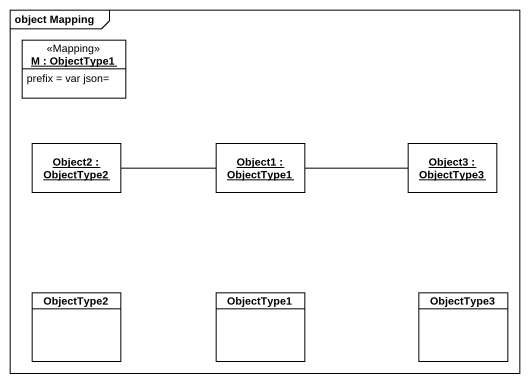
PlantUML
@startuml
mainframe object Mapping
hide circle
hide empty members
object "M : ObjectType1" as M <<Mapping>> {
  prefix = var json=
}
object "Object2 : ObjectType2" as Object2
object "Object1 : ObjectType1" as Object1
object "Object3 : ObjectType3" as Object3
class ObjectType2
class ObjectType1
class ObjectType3
Object1 -left- Object2
Object3 -left- Object1
@enduml
